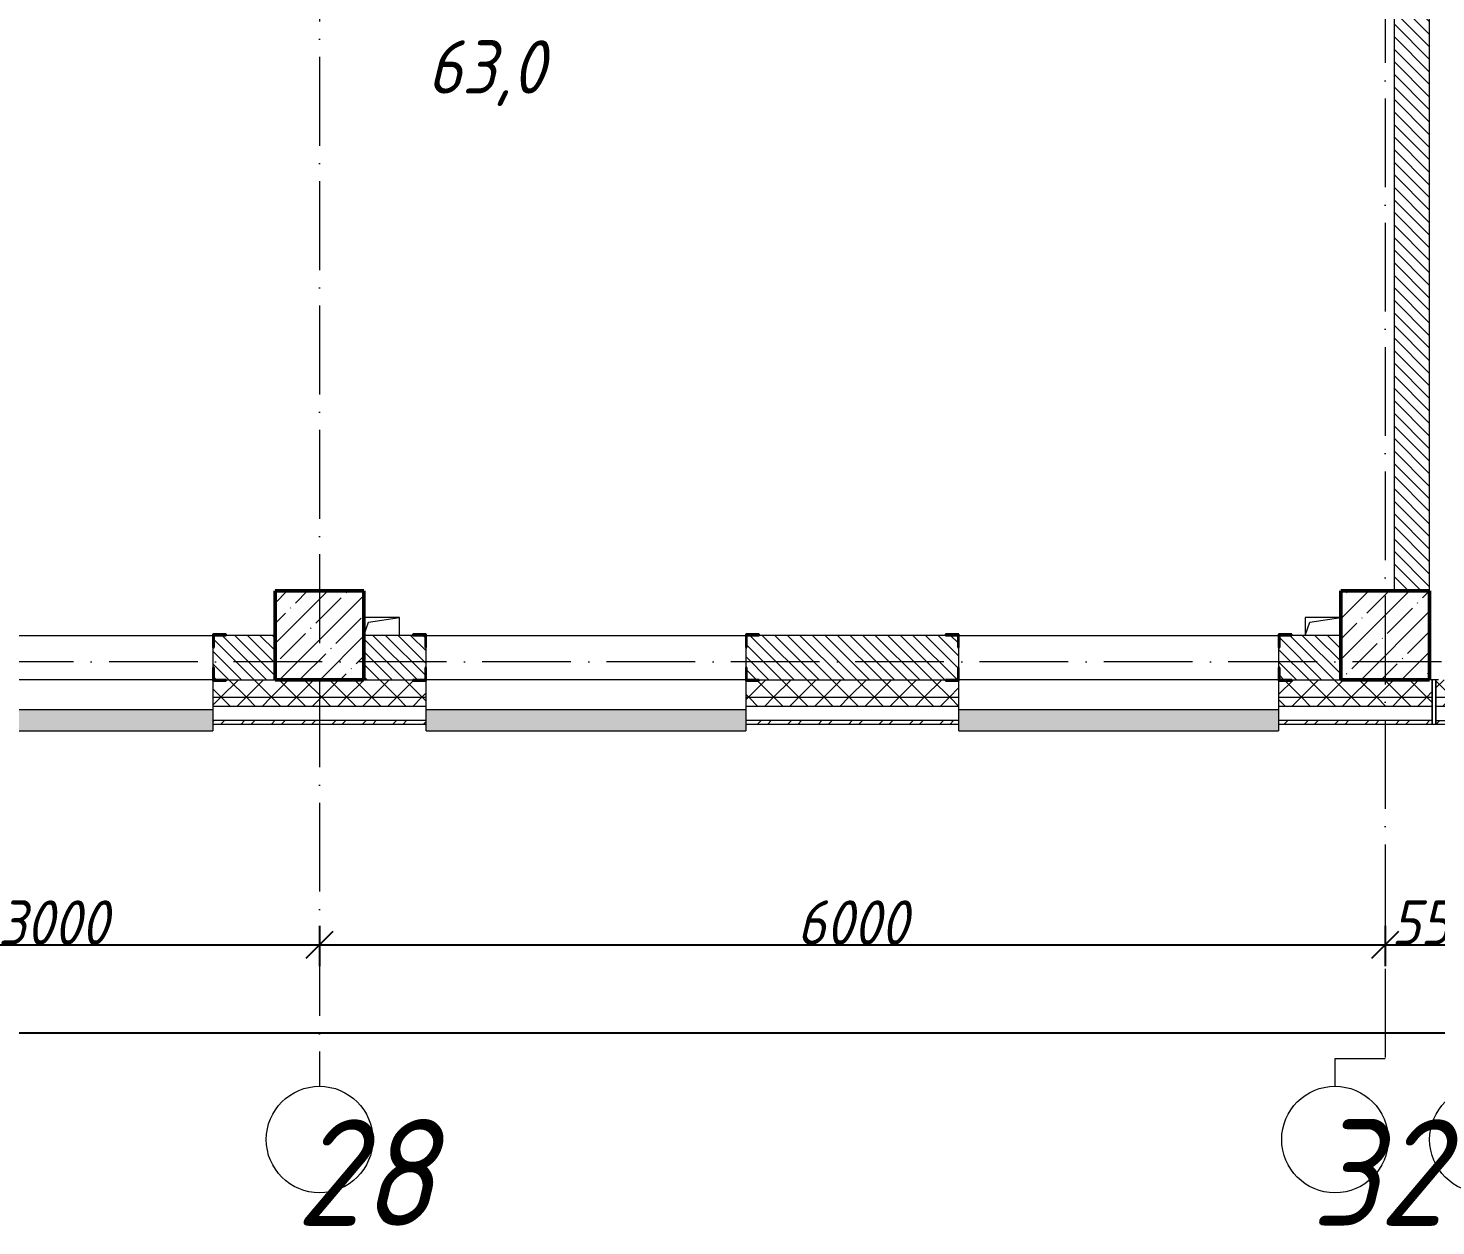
# Model space of a CAD drawing. Header units: millimetres. Extents: x -12989 to 629078, y -109036 to 555275.
# Drawn here: x 550323 to 558248, y 317997 to 324742 of the extents above; entities that cross this region are included whole.
import ezdxf

# ---------------------------------------------------------------- set-up
doc = ezdxf.new("R2010")
doc.units = ezdxf.units.MM
doc.linetypes.add('50_200_ШТРИХ_1Т_ш5_п1_п1_', pattern=[700, 500, -100, 0, -100])
for name, color, linetype, lineweight in [('A-____-____-DIMS', 7, 'Continuous', 9), ('A-GENM-____-MCUT', 7, 'Continuous', 25), ('A-GENM-____-OTLN', 7, 'Continuous', 9), ('A-GENM-____-OTLN-1', 7, 'Continuous', 25), ('A-GLAZ-____-OTLN', 7, 'Continuous', 9), ('A-WALL-____-MCUT', 7, 'Continuous', 13), ('A-WALL-____-MCUT-1', 7, 'Continuous', 9), ('A-WALL-____-OTLN', 7, 'Continuous', 9), ('A-WALL-____-PATT-1', 7, 'Continuous', 9), ('A-WALL-FNSH-MCUT-1', 7, 'Continuous', 9), ('S-COLS-____-MCUT', 7, 'Continuous', 50), ('S-COLS-____-OTLN', 7, 'Continuous', 9), ('S-GRID-____-IDEN', 7, 'Continuous', 9), ('S-GRID-____-OTLN', 7, 'Continuous', 9), ('S-GRID-____-OTLN-1', 7, '50_200_ШТРИХ_1Т_ш5_п1_п1_', 9)]:
    doc.layers.add(name, color=color, linetype=linetype, lineweight=lineweight)
doc.layers.add('A-AREA-IDEN-1', color=7, linetype='Continuous', lineweight=9, true_color=0xaaaaaa)
doc.layers.add('A-GLAZ-____-OTLN-1', color=7, linetype='Continuous', lineweight=9, true_color=0xc0c0c0)
doc.styles.add('ISOCPEUR_I', font='isocpeui.ttf', dxfattribs={"width": 0.9, "height": 2.5})
doc.styles.add('ISOCPEUR_I_9', font='isocpeui.ttf', dxfattribs={"width": 0.9, "height": 250})
doc.dimstyles.new('ISO-2_5_0_9К_БОЛЬШОЙ_ОСИ', dxfattribs={"dimscale": 304.8, "dimtxt": 248.995294, "dimasz": 0.492126, "dimexe": 0.393701, "dimexo": 0, "dimgap": 0, "dimtad": 1, "dimdec": 0, "dimzin": 0, "dimdsep": 46, "dimtxsty": 'ISOCPEUR_I_9', "dimblk1": 'OBLIQUE', "dimblk2": 'OBLIQUE', "dimsah": 1, "dimcen": 0.09, "dimdle": 0.393701, "dimazin": 0, "dimtfac": 1, "dimtdec": 4, "dimtix": 1, "dimtmove": 0, "dimatfit": 3, "dimfxl": 1, "dimtvp": 1, "dimtolj": 1, "dimtzin": 0, "dimarcsym": 2})
pattern_1 = [(135, (513013.31, 265891.49), (-35.35534, -35.35534), [])]
pattern_2 = [(45, (513013.31, 265891.49), (-70.71068, 70.71068), []), (135, (513013.31, 265891.49), (-70.71068, -70.71068), [])]
pattern_3 = [(45, (513013.31, 265891.49), (-85.53659, 85.53659), []), (45, (513070.34, 265891.49), (-85.53659, 85.53659), [])]

# ---------------------------------------------------------------- blocks, each defined once
blk = doc.blocks.new('BSC_Колонна _Прямоугольная - 500х500-V20-АР1_План отверстий 1 этажа в осях 1-64_Ю-ЯЯ')
at = {"layer": 'S-COLS-____-OTLN'}
h = blk.add_hatch(dxfattribs=at)
h.set_pattern_fill('FP_26', color=256, style=0, pattern_type=2)
h.set_pattern_definition([(45, (-44950, -55431.04), (-114.04925, 114.04925), []), (45, (-44835.95, -55431.04), (-114.04925, 114.04925), [201.613, -40.323, 3.353, -36.97])])
h.paths.add_polyline_path([(-250, -250), (250, -250), (250, 250), (-250, 250), (-250, 178.3)], flags=0)
at = {"layer": 'S-COLS-____-MCUT'}
for p, q in [((250, 250), (-250, 250)), ((-250, 250), (-250, -250)), ((250, -250), (250, 250)), ((-250, -250), (250, -250))]:
    blk.add_line(p, q, dxfattribs=at)
blk = doc.blocks.new('BSC_Колонна _Прямоугольная - 500х500-V48-АР1_План отверстий 1 этажа в осях 1-64_Ю-ЯЯ')
at = {"layer": 'S-COLS-____-OTLN'}
h = blk.add_hatch(dxfattribs=at)
h.set_pattern_fill('FP_55', color=256, style=0, pattern_type=2)
h.set_pattern_definition([(45, (-38950, -55431.04), (-114.04925, 114.04925), []), (45, (-38835.95, -55431.04), (-114.04925, 114.04925), [201.613, -40.323, 3.353, -36.97])])
h.paths.add_polyline_path([(-250, -250), (250, -250), (250, 250), (-250, 250)], flags=0)
at = {"layer": 'S-COLS-____-MCUT'}
for p, q in [((250, 250), (-250, 250)), ((-250, 250), (-250, -250)), ((250, -250), (250, 250)), ((-250, -250), (250, -250))]:
    blk.add_line(p, q, dxfattribs=at)
blk = doc.blocks.new('Фахверк_СКБ_Уголок - 250_2700-27497298-АР1_План отверстий 1 этажа в осях 1-64_Ю-ЯЯ')
at = {"layer": 'A-GENM-____-MCUT'}
for p, q in [((200, 181), (125, 181)), ((125, 181), (125, 106)), ((131, 106), (131, 175)), ((131, 175), (200, 175)), ((200, 175), (200, 181)), ((125, 106), (131, 106)), ((131, -6), (125, -6)), ((125, -6), (125, -81)), ((131, -75), (131, -6)), ((200, -75), (131, -75)), ((200, -81), (200, -75)), ((125, -81), (200, -81))]:
    blk.add_line(p, q, dxfattribs=at)
blk = doc.blocks.new('AR_Отверстие прямоугольное _в плите_ - AR_Отверстие прямоугольное _в плите_-V206-АР1_План отверстий 1 этажа в осях 1-64_Ю-ЯЯ')
at = {"layer": 'A-GENM-____-OTLN'}
for p, q in [((100, 50), (-100, 50)), ((-100, -50), (-75, 25)), ((-75, 25), (100, 50)), ((100, -50), (100, 50))]:
    blk.add_line(p, q, dxfattribs=at)
blk = doc.blocks.new('AR_Отверстие прямоугольное _в плите_ - AR_Отверстие прямоугольное _в плите_-V228-АР1_План отверстий 1 этажа в осях 1-64_Ю-ЯЯ')
at = {"layer": 'A-GENM-____-OTLN'}
for p, q in [((100, 50), (-100, 50)), ((-100, 50), (-100, -50)), ((-100, -50), (-75, 25)), ((-75, 25), (100, 50))]:
    blk.add_line(p, q, dxfattribs=at)
blk = doc.blocks.new('Отлив_СКБ - Отлив витража_120_НВФ-31885687-АР1_План отверстий 1 этажа в осях 1-64_Ю-ЯЯ')
at = {"layer": 'A-GLAZ-____-OTLN-1'}
for points in [[(0, -2), (1800, -2), (1800, 0), (0, 0)], [(877.1, -120), (1800, -120), (1800, -2), (0, -2), (0, -120)]]:
    blk.add_hatch(color=256, dxfattribs=at).paths.add_polyline_path(points, flags=0)
at = {"layer": 'A-GLAZ-____-OTLN'}
for p, q in [((0, 0), (1800, 0)), ((1800, -2), (0, -2)), ((0, -120), (0, -83)), ((0, -120), (1800, -120)), ((1800, -83), (1800, -120))]:
    blk.add_line(p, q, dxfattribs=at)
blk = doc.blocks.new('Стены 3 - Стены 4-31194751-АР1_План отверстий 1 этажа в осях 1-64_Ю-ЯЯ')
at = {"layer": 'A-WALL-____-MCUT'}
for p, q in [((-1798.5, 41030.2), (-1798.5, 41010.2)), ((-1548.5, 41030.2), (-1798.5, 41030.2)), ((-1798.5, 41010.2), (-1548.5, 41010.2)), ((-1548.5, 41010.2), (-1548.5, 41030.2))]:
    blk.add_line(p, q, dxfattribs=at)
blk = doc.blocks.new('Ось сетки - Круг_Ø6_00__ISO-2_5_0_9K_-25732049-АР1_План отверстий 1 этажа в осях 1-64_Ю-ЯЯ')
at = {"layer": 'S-GRID-____-IDEN'}
blk.add_circle((0, 0), 3, dxfattribs=at)
blk = doc.blocks.new('_Oblique')
at = {"color": 0, "linetype": 'ByBlock', "lineweight": -2}
blk.add_line((-0.5, -0.5), (0.5, 0.5), dxfattribs=at)
blk = doc.blocks.new('*D5478')
at = {"layer": 'A-____-____-DIMS', "color": 0, "lineweight": -2, "transparency": 16777216}
for p, q in [((548963.3, 319686), (548963.3, 319460)), ((551963.3, 319686), (551963.3, 319460)), ((548843.3, 319580), (552083.3, 319580))]:
    blk.add_line(p, q, dxfattribs=at)
at = {"layer": 'Defpoints', "color": 0, "transparency": 16777216}
for p in [(548963.3, 319686), (551963.3, 319686), (551963.3, 319580)]:
    blk.add_point(p, dxfattribs=at)
at = {"layer": 'A-____-____-DIMS', "color": 0, "lineweight": -2, "transparency": 16777216, "xscale": 150, "yscale": 150, "zscale": 150, "rotation": 180}
blk.add_blockref('_Oblique', (548963.3, 319580), dxfattribs=at)
at = {"layer": 'A-____-____-DIMS', "color": 0, "lineweight": -2, "transparency": 16777216, "xscale": 150, "yscale": 150, "zscale": 150}
blk.add_blockref('_Oblique', (551963.3, 319580), dxfattribs=at)
at = {"layer": 'A-____-____-DIMS', "color": 0, "transparency": 16777216, "insert": (550463.3, 319705), "char_height": 250, "width": 758.478, "attachment_point": 5, "style": 'ISOCPEUR_I_9'}
blk.add_mtext('\\A1;3000', dxfattribs=at)
blk = doc.blocks.new('*D5479')
at = {"layer": 'A-____-____-DIMS', "color": 0, "lineweight": -2, "transparency": 16777216}
for p, q in [((551963.3, 319686), (551963.3, 319460)), ((557963.3, 319686), (557963.3, 319460)), ((551843.3, 319580), (558083.3, 319580))]:
    blk.add_line(p, q, dxfattribs=at)
at = {"layer": 'Defpoints', "color": 0, "transparency": 16777216}
for p in [(551963.3, 319686), (557963.3, 319686), (557963.3, 319580)]:
    blk.add_point(p, dxfattribs=at)
at = {"layer": 'A-____-____-DIMS', "color": 0, "lineweight": -2, "transparency": 16777216, "xscale": 150, "yscale": 150, "zscale": 150, "rotation": 180}
blk.add_blockref('_Oblique', (551963.3, 319580), dxfattribs=at)
at = {"layer": 'A-____-____-DIMS', "color": 0, "lineweight": -2, "transparency": 16777216, "xscale": 150, "yscale": 150, "zscale": 150}
blk.add_blockref('_Oblique', (557963.3, 319580), dxfattribs=at)
at = {"layer": 'A-____-____-DIMS', "color": 0, "transparency": 16777216, "insert": (554963.3, 319705), "char_height": 250, "width": 758.478, "attachment_point": 5, "style": 'ISOCPEUR_I_9'}
blk.add_mtext('\\A1;6000', dxfattribs=at)
blk = doc.blocks.new('*D5480')
at = {"layer": 'A-____-____-DIMS', "color": 0, "lineweight": -2, "transparency": 16777216}
for p, q in [((557963.3, 319686), (557963.3, 319460)), ((558513.3, 319686), (558513.3, 319460)), ((557843.3, 319580), (558633.3, 319580))]:
    blk.add_line(p, q, dxfattribs=at)
at = {"layer": 'Defpoints', "color": 0, "transparency": 16777216}
for p in [(557963.3, 319686), (558513.3, 319686), (558513.3, 319580)]:
    blk.add_point(p, dxfattribs=at)
at = {"layer": 'A-____-____-DIMS', "color": 0, "lineweight": -2, "transparency": 16777216, "xscale": 150, "yscale": 150, "zscale": 150, "rotation": 180}
blk.add_blockref('_Oblique', (557963.3, 319580), dxfattribs=at)
at = {"layer": 'A-____-____-DIMS', "color": 0, "lineweight": -2, "transparency": 16777216, "xscale": 150, "yscale": 150, "zscale": 150}
blk.add_blockref('_Oblique', (558513.3, 319580), dxfattribs=at)
at = {"layer": 'A-____-____-DIMS', "color": 0, "transparency": 16777216, "insert": (558238.3, 319705), "char_height": 250, "width": 568.858, "attachment_point": 5, "style": 'ISOCPEUR_I_9'}
blk.add_mtext('\\A1;550', dxfattribs=at)
blk = doc.blocks.new('*D5555')
at = {"layer": 'A-____-____-DIMS', "color": 0, "lineweight": -2, "transparency": 16777216}
for p, q in [((510663.3, 319189.2), (510663.3, 318963.2)), ((584063.3, 319189.2), (584063.3, 318963.2)), ((510543.3, 319083.2), (584183.3, 319083.2))]:
    blk.add_line(p, q, dxfattribs=at)
at = {"layer": 'Defpoints', "color": 0, "transparency": 16777216}
for p in [(510663.3, 319189.2), (584063.3, 319189.2), (584063.3, 319083.2)]:
    blk.add_point(p, dxfattribs=at)
at = {"layer": 'A-____-____-DIMS', "color": 0, "lineweight": -2, "transparency": 16777216, "xscale": 150, "yscale": 150, "zscale": 150, "rotation": 180}
blk.add_blockref('_Oblique', (510663.3, 319083.2), dxfattribs=at)
at = {"layer": 'A-____-____-DIMS', "color": 0, "lineweight": -2, "transparency": 16777216, "xscale": 150, "yscale": 150, "zscale": 150}
blk.add_blockref('_Oblique', (584063.3, 319083.2), dxfattribs=at)
at = {"layer": 'A-____-____-DIMS', "color": 0, "transparency": 16777216, "insert": (547363.3, 319209.8), "char_height": 250, "width": 971.082, "attachment_point": 5, "style": 'ISOCPEUR_I_9'}
blk.add_mtext('\\A1;73400', dxfattribs=at)

msp = doc.modelspace()

# ---------------------------------------------------------------- hatches: boundary and pattern name
at = {"layer": 'A-WALL-____-PATT-1'}
h = msp.add_hatch(dxfattribs=at)
h.set_pattern_fill('FP_6', color=256, style=0, pattern_type=2)
h.set_pattern_definition(pattern_1)
h.paths.add_polyline_path([(558013.3109, 321572.5335), (558213.3109, 321572.5335), (558213.3109, 325072.5335), (558144.3109, 325072.5335), (558144.3109, 325078.5335), (558213.3109, 325078.5335), (558213.3109, 328572.5335), (558013.3109, 328572.5335), (558013.3109, 325078.5335), (558082.3109, 325078.5335), (558082.3109, 325072.5335), (558013.3109, 325072.5335), (558013.3109, 323115.3495)], flags=0)
h = msp.add_hatch(dxfattribs=at)
h.set_pattern_fill('FP_6', color=256, style=0, pattern_type=2)
h.set_pattern_definition(pattern_1)
h.paths.add_polyline_path([(551713.3109, 321072.5335), (551713.3109, 321322.5335), (551369.3109, 321322.5335), (551369.3109, 321253.5335), (551363.3109, 321253.5335), (551363.3109, 321141.5335), (551369.3109, 321141.5335), (551369.3109, 321072.5335), (551438.3109, 321072.5335)], flags=0)
h.paths.add_polyline_path([(549557.3109, 321072.5335), (549557.3109, 321141.5335), (549563.3109, 321141.5335), (549563.3109, 321253.5335), (549557.3109, 321253.5335), (549557.3109, 321322.5335), (549213.3109, 321322.5335), (549213.3109, 321072.5335), (549488.3109, 321072.5335)], flags=0)
h = msp.add_hatch(dxfattribs=at)
h.set_pattern_fill('FP_6', color=256, style=0, pattern_type=2)
h.set_pattern_definition(pattern_1)
h.paths.add_polyline_path([(557369.3109, 321072.5335), (557713.3109, 321072.5335), (557713.3109, 321322.5335), (557369.3109, 321322.5335), (557369.3109, 321253.5335), (557363.3109, 321253.5335), (557363.3109, 321141.5335), (557369.3109, 321141.5335)], flags=0)
h.paths.add_polyline_path([(555417.9182, 321072.5335), (555557.3109, 321072.5335), (555557.3109, 321141.5335), (555563.3109, 321141.5335), (555563.3109, 321253.5335), (555557.3109, 321253.5335), (555557.3109, 321322.5335), (554369.3109, 321322.5335), (554369.3109, 321253.5335), (554363.3109, 321253.5335), (554363.3109, 321141.5335), (554369.3109, 321141.5335), (554369.3109, 321072.5335), (554438.3109, 321072.5335)], flags=0)
h.paths.add_polyline_path([(552488.3109, 321072.5335), (552557.3109, 321072.5335), (552557.3109, 321141.5335), (552563.3109, 321141.5335), (552563.3109, 321253.5335), (552557.3109, 321253.5335), (552557.3109, 321322.5335), (552213.3109, 321322.5335), (552213.3109, 321072.5335), (552307.3109, 321072.5335)], flags=0)
h = msp.add_hatch(dxfattribs=at)
h.set_pattern_fill('FP_1', color=256, style=0, pattern_type=2)
h.set_pattern_definition(pattern_2)
h.paths.add_polyline_path([(557438.3109, 320972.5335), (558228.3109, 320972.5335), (558228.3109, 321072.5335), (557438.3109, 321072.5335), (557438.3109, 321066.5335), (557363.3109, 321066.5335), (557363.3109, 320972.5335)], flags=0)
h.paths.add_polyline_path([(555417.9182, 320972.5335), (555563.3109, 320972.5335), (555563.3109, 321066.5335), (555488.3109, 321066.5335), (555488.3109, 321072.5335), (554438.3109, 321072.5335), (554438.3109, 321066.5335), (554363.3109, 321066.5335), (554363.3109, 320972.5335)], flags=0)
h.paths.add_polyline_path([(552563.3109, 320972.5335), (552563.3109, 321066.5335), (552488.3109, 321066.5335), (552488.3109, 321072.5335), (551438.3109, 321072.5335), (551438.3109, 321066.5335), (551363.3109, 321066.5335), (551363.3109, 320972.5335), (551882.9168, 320972.5335)], flags=0)
h.paths.add_polyline_path([(548713.3109, 320972.5335), (549563.3109, 320972.5335), (549563.3109, 321066.5335), (549488.3109, 321066.5335), (549488.3109, 321072.5335), (548438.3109, 321072.5335), (548438.3109, 321066.5335), (548363.3109, 321066.5335), (548363.3109, 320972.5335), (548438.3109, 320972.5335)], flags=0)
h.paths.add_polyline_path([(546563.3109, 320972.5335), (546563.3109, 321066.5335), (546488.3109, 321066.5335), (546488.3109, 321072.5335), (545438.3109, 321072.5335), (545438.3109, 321066.5335), (545363.3109, 321066.5335), (545363.3109, 320972.5335), (546557.3109, 320972.5335)], flags=0)
h.paths.add_polyline_path([(543563.3109, 320972.5335), (543563.3109, 321066.5335), (543488.3109, 321066.5335), (543488.3109, 321072.5335), (542438.3109, 321072.5335), (542438.3109, 321066.5335), (542363.3109, 321066.5335), (542363.3109, 320972.5335), (543045.4135, 320972.5335)], flags=0)
h.paths.add_polyline_path([(539510.4122, 320972.5335), (540563.3109, 320972.5335), (540563.3109, 321066.5335), (540488.3109, 321066.5335), (540488.3109, 321072.5335), (539438.3109, 321072.5335), (539438.3109, 321066.5335), (539363.3109, 321066.5335), (539363.3109, 320972.5335)], flags=0)
h.paths.add_polyline_path([(537563.3109, 320972.5335), (537563.3109, 321066.5335), (537488.3109, 321066.5335), (537488.3109, 321072.5335), (536438.3109, 321072.5335), (536438.3109, 321066.5335), (536363.3109, 321066.5335), (536363.3109, 320972.5335), (536859.1612, 320972.5335)], flags=0)
h.paths.add_polyline_path([(533363.3109, 320972.5335), (534563.3109, 320972.5335), (534563.3109, 321066.5335), (534488.3109, 321066.5335), (534488.3109, 321072.5335), (533438.3109, 321072.5335), (533438.3109, 321066.5335), (533363.3109, 321066.5335)], flags=0)
h.paths.add_polyline_path([(531213.3109, 320972.5335), (531563.3109, 320972.5335), (531563.3109, 321066.5335), (531488.3109, 321066.5335), (531488.3109, 321072.5335), (530438.3109, 321072.5335), (530438.3109, 321066.5335), (530363.3109, 321066.5335), (530363.3109, 320972.5335), (530713.3109, 320972.5335)], flags=0)
h.paths.add_polyline_path([(528905.4082, 320972.5335), (529363.3109, 320972.5335), (529363.3109, 321066.5335), (529288.3109, 321066.5335), (529288.3109, 321072.5335), (522663.3109, 321072.5335), (522663.3109, 320972.5335), (527137.9075, 320972.5335)], flags=0)
h.paths.add_polyline_path([(521263.3109, 320972.5335), (521263.3109, 321072.5335), (520663.3109, 321072.5335), (520663.3109, 320972.5335)], flags=0)
h.paths.add_polyline_path([(518563.3109, 320972.5335), (518563.3109, 321072.5335), (510563.3109, 321072.5335), (510563.3109, 320972.5335), (516532.9035, 320972.5335)], flags=0)
h = msp.add_hatch(dxfattribs=at)
h.set_pattern_fill('FP_1', color=256, style=0, pattern_type=2)
h.set_pattern_definition(pattern_2)
h.paths.add_polyline_path([(572913.3109, 320972.5335), (573513.3109, 320972.5335), (573513.3109, 321072.5335), (572988.3109, 321072.5335), (572988.3109, 321066.5335), (572913.3109, 321066.5335)], flags=0)
h.paths.add_polyline_path([(571113.3109, 320972.5335), (571113.3109, 321066.5335), (571038.3109, 321066.5335), (571038.3109, 321072.5335), (569988.3109, 321072.5335), (569988.3109, 321066.5335), (569913.3109, 321066.5335), (569913.3109, 320972.5335), (570441.6739, 320972.5335)], flags=0)
h.paths.add_polyline_path([(568113.3109, 320972.5335), (568113.3109, 321066.5335), (568038.3109, 321066.5335), (568038.3109, 321072.5335), (566988.3109, 321072.5335), (566988.3109, 321066.5335), (566913.3109, 321066.5335), (566913.3109, 320972.5335), (567790.4229, 320972.5335)], flags=0)
h.paths.add_polyline_path([(565113.3109, 320972.5335), (565113.3109, 321066.5335), (565038.3109, 321066.5335), (565038.3109, 321072.5335), (563988.3109, 321072.5335), (563988.3109, 321066.5335), (563913.3109, 321066.5335), (563913.3109, 320972.5335), (565107.3109, 320972.5335)], flags=0)
h.paths.add_polyline_path([(562113.3109, 320972.5335), (562113.3109, 321066.5335), (562038.3109, 321066.5335), (562038.3109, 321072.5335), (560988.3109, 321072.5335), (560988.3109, 321066.5335), (560913.3109, 321066.5335), (560913.3109, 320972.5335), (562038.3109, 320972.5335)], flags=0)
h.paths.add_polyline_path([(558952.9195, 320972.5335), (559113.3109, 320972.5335), (559113.3109, 321066.5335), (559038.3109, 321066.5335), (559038.3109, 321072.5335), (558248.3109, 321072.5335), (558248.3109, 320972.5335), (558763.3109, 320972.5335)], flags=0)
h = msp.add_hatch(dxfattribs=at)
h.set_pattern_fill('FP_1', color=256, style=0, pattern_type=2)
h.set_pattern_definition(pattern_2)
h.paths.add_polyline_path([(558228.3109, 320922.5335), (558228.3109, 320972.5335), (557363.3109, 320972.5335), (557363.3109, 320922.5335), (558069.1692, 320922.5335)], flags=0)
h.paths.add_polyline_path([(555417.9182, 320922.5335), (555563.3109, 320922.5335), (555563.3109, 320972.5335), (554363.3109, 320972.5335), (554363.3109, 320922.5335)], flags=0)
h.paths.add_polyline_path([(552563.3109, 320922.5335), (552563.3109, 320972.5335), (551363.3109, 320972.5335), (551363.3109, 320922.5335), (551882.9168, 320922.5335)], flags=0)
h.paths.add_polyline_path([(549563.3109, 320922.5335), (549563.3109, 320972.5335), (548363.3109, 320972.5335), (548363.3109, 320922.5335), (549231.6658, 320922.5335)], flags=0)
h.paths.add_polyline_path([(546563.3109, 320922.5335), (546563.3109, 320972.5335), (545363.3109, 320972.5335), (545363.3109, 320922.5335), (545696.6645, 320922.5335)], flags=0)
h.paths.add_polyline_path([(540394.1625, 320922.5335), (540563.3109, 320922.5335), (540563.3109, 320972.5335), (539363.3109, 320972.5335), (539363.3109, 320922.5335), (539952.2873, 320922.5335)], flags=0)
h.paths.add_polyline_path([(542363.3109, 320922.5335), (543563.3109, 320922.5335), (543563.3109, 320972.5335), (542363.3109, 320972.5335)], flags=0)
h.paths.add_polyline_path([(536363.3109, 320922.5335), (537563.3109, 320922.5335), (537563.3109, 320972.5335), (536363.3109, 320972.5335)], flags=0)
h.paths.add_polyline_path([(533363.3109, 320922.5335), (534563.3109, 320922.5335), (534563.3109, 320972.5335), (533363.3109, 320972.5335)], flags=0)
h.paths.add_polyline_path([(530363.3109, 320922.5335), (531563.3109, 320922.5335), (531563.3109, 320972.5335), (530363.3109, 320972.5335)], flags=0)
h.paths.add_polyline_path([(528905.4082, 320922.5335), (529363.3109, 320922.5335), (529363.3109, 320972.5335), (522663.3109, 320972.5335), (522663.3109, 320922.5335), (527137.9075, 320922.5335)], flags=0)
h.paths.add_polyline_path([(521263.3109, 320922.5335), (521263.3109, 320972.5335), (520663.3109, 320972.5335), (520663.3109, 320922.5335)], flags=0)
h.paths.add_polyline_path([(518563.3109, 320922.5335), (518563.3109, 320972.5335), (510463.3109, 320972.5335), (510463.3109, 320922.5335), (516532.9035, 320922.5335)], flags=0)
h = msp.add_hatch(dxfattribs=at)
h.set_pattern_fill('FP_1', color=256, style=0, pattern_type=2)
h.set_pattern_definition(pattern_2)
h.paths.add_polyline_path([(573092.9249, 320922.5335), (573513.3109, 320922.5335), (573513.3109, 320972.5335), (572913.3109, 320972.5335), (572913.3109, 320922.5335)], flags=0)
h.paths.add_polyline_path([(571113.3109, 320922.5335), (571113.3109, 320972.5335), (569913.3109, 320972.5335), (569913.3109, 320922.5335), (570441.6739, 320922.5335)], flags=0)
h.paths.add_polyline_path([(568113.3109, 320922.5335), (568113.3109, 320972.5335), (566913.3109, 320972.5335), (566913.3109, 320922.5335), (567790.4229, 320922.5335)], flags=0)
h.paths.add_polyline_path([(562113.3109, 320922.5335), (562113.3109, 320972.5335), (560913.3109, 320972.5335), (560913.3109, 320922.5335), (561604.1705, 320922.5335)], flags=0)
h.paths.add_polyline_path([(564255.4215, 320922.5335), (565113.3109, 320922.5335), (565113.3109, 320972.5335), (563913.3109, 320972.5335), (563913.3109, 320922.5335)], flags=0)
h.paths.add_polyline_path([(558952.9195, 320922.5335), (559113.3109, 320922.5335), (559113.3109, 320972.5335), (558248.3109, 320972.5335), (558248.3109, 320922.5335)], flags=0)
h = msp.add_hatch(dxfattribs=at)
h.set_pattern_fill('FP_3', color=256, style=0, pattern_type=2)
h.set_pattern_definition(pattern_3)
h.paths.add_polyline_path([(558069.1692, 320822.5335), (558228.3109, 320822.5335), (558228.3109, 320842.5335), (557363.3109, 320842.5335), (557363.3109, 320822.5335)], flags=0)
h.paths.add_polyline_path([(555417.9182, 320822.5335), (555563.3109, 320822.5335), (555563.3109, 320842.5335), (554363.3109, 320842.5335), (554363.3109, 320822.5335)], flags=0)
h.paths.add_polyline_path([(551882.9168, 320822.5335), (552563.3109, 320822.5335), (552563.3109, 320842.5335), (551363.3109, 320842.5335), (551363.3109, 320822.5335)], flags=0)
h.paths.add_polyline_path([(549231.6658, 320822.5335), (549563.3109, 320822.5335), (549563.3109, 320842.5335), (548363.3109, 320842.5335), (548363.3109, 320822.5335), (548789.7907, 320822.5335)], flags=0)
h.paths.add_polyline_path([(546563.3109, 320822.5335), (546563.3109, 320842.5335), (545363.3109, 320842.5335), (545363.3109, 320822.5335), (545696.6645, 320822.5335)], flags=0)
h.paths.add_polyline_path([(543045.4135, 320822.5335), (543563.3109, 320822.5335), (543563.3109, 320842.5335), (542363.3109, 320842.5335), (542363.3109, 320822.5335)], flags=0)
h.paths.add_polyline_path([(540394.1625, 320822.5335), (540563.3109, 320822.5335), (540563.3109, 320842.5335), (539363.3109, 320842.5335), (539363.3109, 320822.5335), (539952.2873, 320822.5335)], flags=0)
h.paths.add_polyline_path([(536363.3109, 320822.5335), (537563.3109, 320822.5335), (537563.3109, 320842.5335), (536363.3109, 320842.5335)], flags=0)
h.paths.add_polyline_path([(534207.9102, 320822.5335), (534563.3109, 320822.5335), (534563.3109, 320842.5335), (533363.3109, 320842.5335), (533363.3109, 320822.5335)], flags=0)
h.paths.add_polyline_path([(531563.3109, 320822.5335), (531563.3109, 320842.5335), (530363.3109, 320842.5335), (530363.3109, 320822.5335), (531556.6592, 320822.5335)], flags=0)
h.paths.add_polyline_path([(528905.4082, 320822.5335), (529363.3109, 320822.5335), (529363.3109, 320842.5335), (522663.3109, 320842.5335), (522663.3109, 320822.5335), (527137.9075, 320822.5335)], flags=0)
h.paths.add_polyline_path([(520663.3109, 320822.5335), (521263.3109, 320822.5335), (521263.3109, 320842.5335), (520663.3109, 320842.5335)], flags=0)
h.paths.add_polyline_path([(518563.3109, 320822.5335), (518563.3109, 320842.5335), (510333.3109, 320842.5335), (510333.3109, 320822.5335), (516532.9035, 320822.5335)], flags=0)
h = msp.add_hatch(dxfattribs=at)
h.set_pattern_fill('FP_3', color=256, style=0, pattern_type=2)
h.set_pattern_definition(pattern_3)
h.paths.add_polyline_path([(573633.3109, 320822.5335), (573633.3109, 320842.5335), (572913.3109, 320842.5335), (572913.3109, 320822.5335), (573092.9249, 320822.5335)], flags=0)
h.paths.add_polyline_path([(570441.6739, 320822.5335), (571113.3109, 320822.5335), (571113.3109, 320842.5335), (569913.3109, 320842.5335), (569913.3109, 320822.5335)], flags=0)
h.paths.add_polyline_path([(566913.3109, 320822.5335), (568113.3109, 320822.5335), (568113.3109, 320842.5335), (566913.3109, 320842.5335)], flags=0)
h.paths.add_polyline_path([(565113.3109, 320822.5335), (565113.3109, 320842.5335), (563913.3109, 320842.5335), (563913.3109, 320822.5335), (564255.4215, 320822.5335)], flags=0)
h.paths.add_polyline_path([(561604.1705, 320822.5335), (562113.3109, 320822.5335), (562113.3109, 320842.5335), (560913.3109, 320842.5335), (560913.3109, 320822.5335)], flags=0)
h.paths.add_polyline_path([(559113.3109, 320822.5335), (559113.3109, 320842.5335), (558248.3109, 320842.5335), (558248.3109, 320822.5335), (558952.9195, 320822.5335)], flags=0)

# ---------------------------------------------------------------- linework, layer by layer
at = {"layer": 'A-WALL-____-MCUT'}
for p, q in [((558013.3109, 325072.5335), (558013.3109, 321572.5335)), ((558213.3109, 321572.5335), (558213.3109, 325072.5335)), ((551713.3109, 321322.5335), (551438.3109, 321322.5335)), ((552488.3109, 321322.5335), (552213.3109, 321322.5335)), ((555488.3109, 321322.5335), (554438.3109, 321322.5335)), ((557713.3109, 321322.5335), (557438.3109, 321322.5335)), ((551363.3109, 321253.5335), (551363.3109, 321141.5335)), ((552563.3109, 321141.5335), (552563.3109, 321253.5335)), ((554363.3109, 321253.5335), (554363.3109, 321141.5335)), ((555563.3109, 321141.5335), (555563.3109, 321253.5335)), ((557363.3109, 321253.5335), (557363.3109, 321141.5335)), ((551363.3109, 321066.5335), (551363.3109, 320842.5335)), ((552563.3109, 320842.5335), (552563.3109, 321066.5335)), ((554363.3109, 321066.5335), (554363.3109, 320842.5335)), ((555563.3109, 320842.5335), (555563.3109, 321066.5335)), ((557363.3109, 321066.5335), (557363.3109, 320842.5335)), ((558228.3109, 321072.5335), (558213.3109, 321072.5335)), ((558228.3109, 320842.5335), (558228.3109, 321072.5335)), ((558263.3109, 321072.5335), (558248.3109, 321072.5335)), ((558248.3109, 321072.5335), (558248.3109, 320842.5335)), ((552563.3109, 320842.5335), (551363.3109, 320842.5335)), ((555563.3109, 320842.5335), (554363.3109, 320842.5335)), ((558228.3109, 320842.5335), (557363.3109, 320842.5335)), ((558248.3109, 320842.5335), (559113.3109, 320842.5335))]:
    msp.add_line(p, q, dxfattribs=at)
at = {"layer": 'A-WALL-____-MCUT-1'}
for p, q in [((551438.3109, 321072.5335), (551713.3109, 321072.5335)), ((552213.3109, 321072.5335), (552488.3109, 321072.5335)), ((554438.3109, 321072.5335), (555488.3109, 321072.5335)), ((557438.3109, 321072.5335), (557713.3109, 321072.5335)), ((552563.3109, 320972.5335), (551363.3109, 320972.5335)), ((552563.3109, 320922.5335), (551363.3109, 320922.5335)), ((555563.3109, 320972.5335), (554363.3109, 320972.5335)), ((555563.3109, 320922.5335), (554363.3109, 320922.5335)), ((558228.3109, 320972.5335), (557363.3109, 320972.5335)), ((558228.3109, 320922.5335), (557363.3109, 320922.5335)), ((559113.3109, 320972.5335), (558248.3109, 320972.5335)), ((559113.3109, 320922.5335), (558248.3109, 320922.5335))]:
    msp.add_line(p, q, dxfattribs=at)
at = {"layer": 'A-WALL-____-OTLN'}
for p, q in [((549563.3109, 321322.5335), (551363.3109, 321322.5335)), ((552563.3109, 321322.5335), (554363.3109, 321322.5335)), ((555563.3109, 321322.5335), (557363.3109, 321322.5335)), ((551363.3109, 321072.5335), (549563.3109, 321072.5335)), ((554363.3109, 321072.5335), (552563.3109, 321072.5335)), ((557363.3109, 321072.5335), (555563.3109, 321072.5335))]:
    msp.add_line(p, q, dxfattribs=at)
at = {"layer": 'A-WALL-FNSH-MCUT-1'}
for p, q in [((551363.3109, 320842.5335), (551363.3109, 320822.5335)), ((552563.3109, 320822.5335), (552563.3109, 320842.5335)), ((554363.3109, 320842.5335), (554363.3109, 320822.5335)), ((555563.3109, 320822.5335), (555563.3109, 320842.5335)), ((557363.3109, 320842.5335), (557363.3109, 320822.5335)), ((558228.3109, 320822.5335), (558228.3109, 320842.5335)), ((558248.3109, 320842.5335), (558248.3109, 320822.5335)), ((551363.3109, 320822.5335), (552563.3109, 320822.5335)), ((554363.3109, 320822.5335), (555563.3109, 320822.5335)), ((557363.3109, 320822.5335), (558228.3109, 320822.5335)), ((558248.3109, 320822.5335), (559113.3109, 320822.5335))]:
    msp.add_line(p, q, dxfattribs=at)
at = {"layer": 'S-GRID-____-OTLN'}
for p, q in [((557680.3405, 318937.3508), (557680.3405, 318783.0794)), ((557963.3109, 318937.3508), (557680.3405, 318937.3508))]:
    msp.add_line(p, q, dxfattribs=at)
at = {"layer": 'S-GRID-____-OTLN-1'}
for p, q in [((551963.3109, 356784.3429), (551963.3109, 318783.0794)), ((557963.3109, 356550.5875), (557963.3109, 318937.3508)), ((617087.7175, 321172.5335), (508344.5407, 321172.5335))]:
    msp.add_line(p, q, dxfattribs=at)

# ---------------------------------------------------------------- block references
at = {"layer": 'A-GENM-____-OTLN'}
for name, p in [('AR_Отверстие прямоугольное _в плите_ - AR_Отверстие прямоугольное _в плите_-V206-АР1_План отверстий 1 этажа в осях 1-64_Ю-ЯЯ', (552313.3109, 321372.5335)), ('AR_Отверстие прямоугольное _в плите_ - AR_Отверстие прямоугольное _в плите_-V228-АР1_План отверстий 1 этажа в осях 1-64_Ю-ЯЯ', (557613.3109, 321372.5335))]:
    msp.add_blockref(name, p, dxfattribs=at)
at = {"layer": 'A-GENM-____-OTLN-1'}
for p in [(551238.3109, 321147.5335), (554238.3109, 321147.5335), (557238.3109, 321147.5335)]:
    msp.add_blockref('Фахверк_СКБ_Уголок - 250_2700-27497298-АР1_План отверстий 1 этажа в осях 1-64_Ю-ЯЯ', p, dxfattribs=at)
at = {"layer": 'A-GENM-____-OTLN-1', "rotation": 180}
for p in [(552688.3109, 321247.5335), (555688.3109, 321247.5335)]:
    msp.add_blockref('Фахверк_СКБ_Уголок - 250_2700-27497298-АР1_План отверстий 1 этажа в осях 1-64_Ю-ЯЯ', p, dxfattribs=at)
at = {"layer": 'A-GLAZ-____-OTLN'}
for p in [(549563.3109, 320905.5335), (552563.3109, 320905.5335), (555563.3109, 320905.5335)]:
    msp.add_blockref('Отлив_СКБ - Отлив витража_120_НВФ-31885687-АР1_План отверстий 1 этажа в осях 1-64_Ю-ЯЯ', p, dxfattribs=at)
at = {"layer": 'A-WALL-____-OTLN', "rotation": 89.9999999999999}
msp.add_blockref('Стены 3 - Стены 4-31194751-АР1_План отверстий 1 этажа в осях 1-64_Ю-ЯЯ', (599258.5529, 322621.0453), dxfattribs=at)
at = {"layer": 'S-COLS-____-OTLN'}
for name, p in [('BSC_Колонна _Прямоугольная - 500х500-V48-АР1_План отверстий 1 этажа в осях 1-64_Ю-ЯЯ', (551963.3109, 321322.5335)), ('BSC_Колонна _Прямоугольная - 500х500-V20-АР1_План отверстий 1 этажа в осях 1-64_Ю-ЯЯ', (557963.3109, 321322.5335))]:
    msp.add_blockref(name, p, dxfattribs=at)
at = {"layer": 'S-GRID-____-IDEN', "xscale": 99.99999999999993, "yscale": 99.99999999999993, "zscale": 99.99999999999993, "rotation": 180}
for p in [(551963.3109, 318483.0794), (557680.3405, 318483.0794), (558513.3109, 318483.0794)]:
    msp.add_blockref('Ось сетки - Круг_Ø6_00__ISO-2_5_0_9K_-25732049-АР1_План отверстий 1 этажа в осях 1-64_Ю-ЯЯ', p, dxfattribs=at)

# ---------------------------------------------------------------- texts
at = {"layer": 'A-AREA-IDEN-1', "insert": (552901.3337, 324303.6931), "char_height": 300, "width": 754, "attachment_point": 8, "line_spacing_factor": 1.139951, "style": 'ISOCPEUR_I'}
msp.add_mtext('\\pxqc,t8.46667,16.93333,25.4,33.86667,42.33333,50.8,59.26667,67.73333,76.2,84.66667,93.13333,101.6,110.06667,118.53333,127,135.46667,143.93333,152.4,160.86667,169.33333,177.8,186.26667,194.73333,203.2,211.66667,220.13333,228.6,237.06667,245.53333,254,262.46667,270.93333;{63,0}', dxfattribs=at)
at = {"layer": 'S-GRID-____-IDEN', "char_height": 600, "width": 404.0505, "attachment_point": 1, "style": 'ISOCPEUR_I_9'}
for s, insert in [('28', (551828.9392, 318597.013)), ('32', (557545.9688, 318597.013))]:
    msp.add_mtext(s, dxfattribs=dict(at, insert=insert))

# ---------------------------------------------------------------- dimensions: what is measured, and where the dimension line sits
at = {"layer": 'A-____-____-DIMS'}
for base, p1, p2, override, picture, middle in [((551963.3109, 319579.9586), (548963.3109, 319686.0247), (551963.3109, 319686.0247), {"dimpost": '<>', "dimfxl": 3000}, '*D5478', (550463.3109, 319704.9586)), ((557963.3109, 319579.9586), (551963.3109, 319686.0247), (557963.3109, 319686.0247), {"dimpost": '<>', "dimfxl": 6000}, '*D5479', (554963.3109, 319704.9586)), ((558513.3109, 319579.9586), (557963.3109, 319686.0247), (558513.3109, 319686.0247), {"dimpost": '<>', "dimfxl": 550}, '*D5480', (558238.3109, 319704.9586)), ((584063.3109, 319083.1584), (510663.3109, 319189.2244), (584063.3109, 319189.2244), {"dimpost": '<>', "dimfxl": 73400}, '*D5555', (547363.3109, 319209.7682))]:
    dim = msp.add_linear_dim(base=base, p1=p1, p2=p2, dimstyle='ISO-2_5_0_9К_БОЛЬШОЙ_ОСИ', override=override, dxfattribs=at)
    dim.commit()
    dim.dimension.update_dxf_attribs({"geometry": picture, "text_midpoint": middle})

doc.saveas('drawing.dxf')
